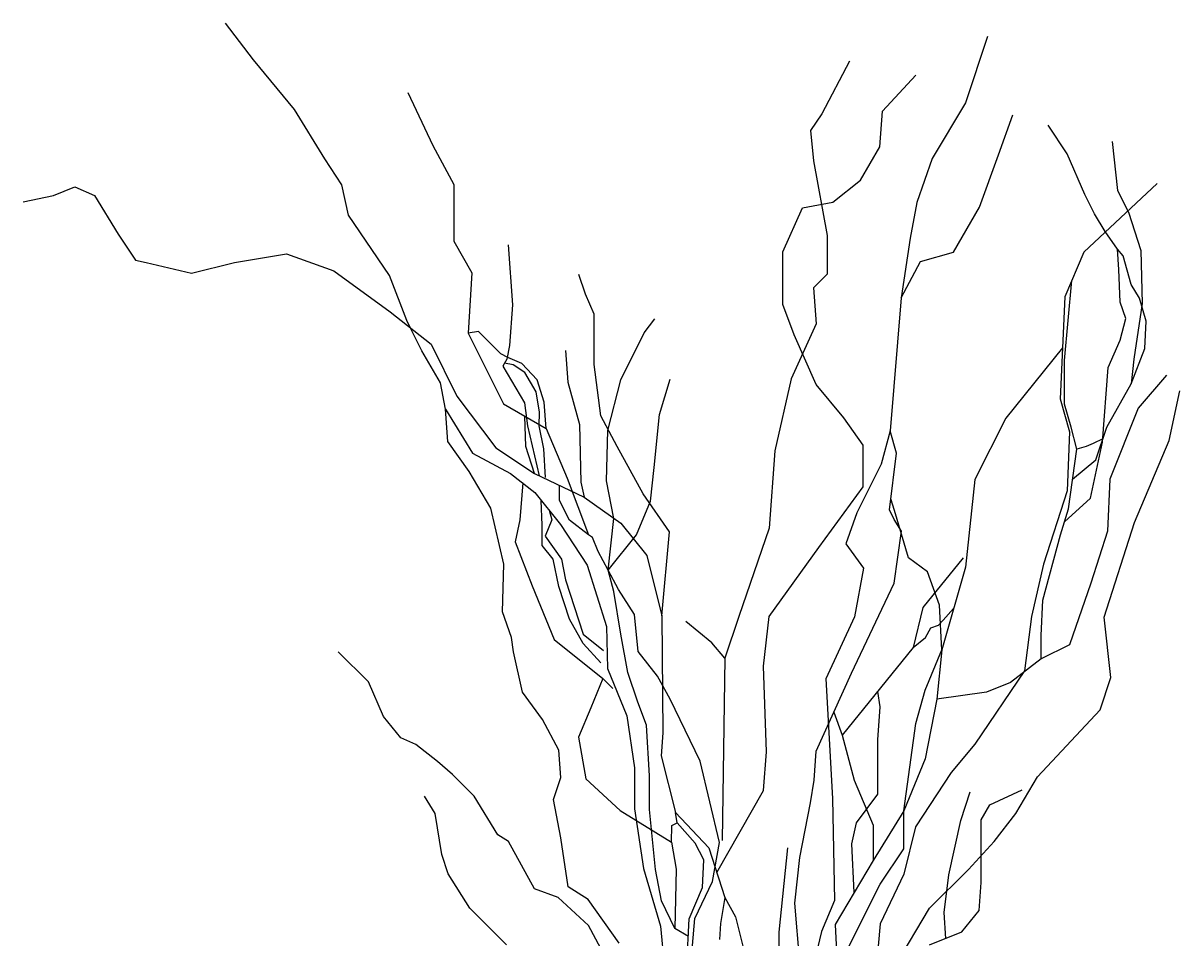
# Model space of a CAD drawing. Header units: millimetres. Extents: x 6388 to 59789, y -18725 to 8137.
# Drawn here: x 30837.4 to 31308.8, y -1028.7 to -655.5 of the extents above; entities that cross this region are included whole.
import ezdxf

# ---------------------------------------------------------------- set-up
doc = ezdxf.new("R2010")
doc.units = ezdxf.units.MM

# ---------------------------------------------------------------- blocks, each defined once
blk = doc.blocks.new('A$C06235A1A')
for p, q in [((2147.22, 1106.55), (2135.78, 1121.48)), ((2446.4, 1116.07), (2437.37, 1088.95)), ((2163.93, 1086.34), (2147.22, 1106.55)), ((2390.05, 1105.94), (2378.77, 1084.55)), ((2403.57, 1085.67), (2417.1, 1100.31)), ((2210.16, 1093.21), (2220.26, 1071.58)), ((2437.37, 1088.95), (2423.82, 1066.38)), ((2176.24, 1066.13), (2163.93, 1086.34)), ((2378.77, 1084.55), (2374.27, 1077.79)), ((2402.44, 1071.03), (2403.57, 1085.67)), ((2450.82, 1067.75), (2456.61, 1084.14)), ((2478.82, 1068.23), (2471.05, 1079.87)), ((2374.27, 1077.79), (2375.39, 1065.41)), ((2220.26, 1071.58), (2228.92, 1055.72)), ((2394.55, 1057.52), (2402.44, 1071.03)), ((2497.14, 1073.22), (2499.36, 1053.25)), ((2183.28, 1055.59), (2176.24, 1066.13)), ((2375.39, 1065.41), (2381.03, 1035)), ((2423.82, 1066.38), (2417.49, 1048.32)), ((2443.1, 1046.53), (2450.82, 1067.75)), ((2486.03, 1051.59), (2478.82, 1068.23)), ((2383.28, 1048.52), (2394.55, 1057.52)), ((2515.49, 1056.18), (2485.57, 1028.21)), ((2053.33, 1048.6), (2065.64, 1051.24)), ((2065.64, 1051.24), (2074.44, 1054.75)), ((2074.44, 1054.75), (2082.36, 1051.24)), ((2082.36, 1051.24), (2092.03, 1035.42)), ((2185.92, 1043.29), (2183.28, 1055.59)), ((2228.92, 1055.72), (2228.92, 1032.65)), ((2489.92, 1043.83), (2486.03, 1051.59)), ((2499.36, 1053.25), (2503.8, 1044.38)), ((2370.89, 1046.26), (2383.28, 1048.52)), ((2417.49, 1048.32), (2414.78, 1033.88)), ((2432.48, 1028.21), (2443.1, 1046.53)), ((2202.63, 1018.68), (2185.92, 1043.29)), ((2363, 1028.25), (2370.89, 1046.26)), ((2494.36, 1036.62), (2489.92, 1043.83)), ((2503.8, 1044.38), (2508.79, 1028.85)), ((2092.03, 1035.42), (2099.07, 1024.88)), ((2228.92, 1032.65), (2236.14, 1019.67)), ((2381.03, 1035), (2381.03, 1019.24)), ((2414.78, 1033.88), (2411.16, 1009.5)), ((2499.36, 1029.41), (2494.36, 1036.62)), ((2251.05, 1031.08), (2252.71, 1006.68)), ((2363, 1006.86), (2363, 1028.25)), ((2418.97, 1024.36), (2432.48, 1028.21)), ((2485.57, 1028.21), (2477.85, 1009.89)), ((2501.58, 1026.63), (2499.36, 1029.41)), ((2499.91, 1021.09), (2499.36, 1029.41)), ((2508.79, 1028.85), (2509.35, 1007.23)), ((2099.07, 1024.88), (2103.46, 1024)), ((2103.46, 1024), (2121.93, 1019.61)), ((2121.93, 1019.61), (2139.52, 1024)), ((2139.52, 1024), (2160.63, 1027.51)), ((2160.63, 1027.51), (2179.98, 1020.48)), ((2411.16, 1009.5), (2418.97, 1024.36)), ((2504.91, 1014.99), (2501.58, 1026.63)), ((2179.98, 1020.48), (2202.85, 1003.79)), ((2209.66, 1000.23), (2202.63, 1018.68)), ((2236.14, 1019.67), (2234.69, 995.16)), ((2282.49, 1010.96), (2279.8, 1019.01)), ((2381.03, 1019.24), (2375.39, 1013.61)), ((2500.47, 1007.78), (2499.91, 1021.09)), ((2375.39, 1013.61), (2376.52, 998.98)), ((2477.71, 983.93), (2480.68, 1016.62)), ((2508.24, 1009.44), (2504.91, 1014.99)), ((2286.07, 1002.91), (2282.49, 1010.96)), ((2411.16, 1009.5), (2406.64, 955.33)), ((2477.85, 1009.89), (2475.92, 968.43)), ((2511.01, 1000.02), (2508.24, 1009.44)), ((2252.71, 1006.68), (2251.6, 990.05)), ((2367.5, 994.47), (2363, 1006.86)), ((2502.69, 1001.13), (2500.47, 1007.78)), ((2509.35, 1007.23), (2506.02, 984.49)), ((2202.85, 1003.79), (2219.56, 990.61)), ((2211.17, 997.23), (2209.66, 1000.23)), ((2286.07, 982.33), (2286.07, 1002.91)), ((2306.47, 995.29), (2310.79, 1001.04)), ((2500.47, 992.25), (2502.69, 1001.13)), ((2510.46, 988.93), (2511.01, 1000.02)), ((2215.82, 987.93), (2211.17, 997.23)), ((2238.85, 995.77), (2234.69, 995.16)), ((2234.69, 995.16), (2249.13, 966.32)), ((2247.97, 986.67), (2238.85, 995.77)), ((2296.88, 976.13), (2306.47, 995.29)), ((2376.52, 998.98), (2366.38, 976.46)), ((2219.56, 990.61), (2230.12, 969.52)), ((2251.6, 990.05), (2250.49, 984.5)), ((2376.52, 974.2), (2367.5, 994.47)), ((2495.47, 981.16), (2500.47, 992.25)), ((2223.39, 974.86), (2215.82, 987.93)), ((2250.84, 985.23), (2247.97, 986.67)), ((2274.34, 988.1), (2275.3, 975.17)), ((2476.88, 989.16), (2453.75, 960.5)), ((2504.91, 974.51), (2510.46, 988.93)), ((2250.49, 984.5), (2248.83, 981.73)), ((2248.83, 981.73), (2257.71, 966.76)), ((2253.07, 982.27), (2249.57, 982.97)), ((2256.6, 982.83), (2250.84, 985.23)), ((2257.76, 979.16), (2253.07, 982.27)), ((2262.83, 976.13), (2256.6, 982.83)), ((2288.7, 961.47), (2286.07, 982.33)), ((2477.71, 966.19), (2477.71, 983.93)), ((2493.25, 950.66), (2495.47, 981.16)), ((2506.02, 984.49), (2504.91, 974.51)), ((2262.44, 971.16), (2257.76, 979.16)), ((2265.71, 967.02), (2262.83, 976.13)), ((2291.61, 955.53), (2296.88, 976.13)), ((2312.63, 962), (2316.96, 976.42)), ((2366.38, 976.46), (2359.61, 947.18)), ((2519.35, 978.07), (2507.77, 964.57)), ((2225.5, 964.21), (2223.39, 974.86)), ((2263.8, 962.98), (2262.44, 971.16)), ((2275.3, 975.17), (2280.1, 957.92)), ((2387.79, 960.69), (2376.52, 974.2)), ((2494.92, 956.76), (2504.91, 974.51)), ((2520.34, 951.41), (2524.73, 971.62)), ((2230.12, 969.52), (2245.95, 948.44)), ((2257.71, 966.76), (2258.82, 957.33)), ((2266.45, 956.23), (2265.71, 967.02)), ((2475.92, 968.43), (2479.78, 954.93)), ((2225.5, 964.21), (2236.4, 946.28)), ((2226.38, 951.03), (2225.5, 964.21)), ((2249.13, 966.32), (2266.45, 956.23)), ((2263.61, 957.33), (2263.8, 962.98)), ((2310.47, 940.37), (2312.63, 962)), ((2480.48, 956.76), (2477.71, 966.19)), ((2507.77, 964.57), (2496.19, 935.64)), ((2258.26, 949.01), (2257.79, 961.28)), ((2258.82, 957.33), (2263.64, 937.01)), ((2265.56, 947.97), (2263.61, 957.33)), ((2280.1, 957.92), (2280.58, 934.45)), ((2295.45, 948.93), (2288.7, 961.47)), ((2395.68, 949.43), (2387.79, 960.69)), ((2453.75, 960.5), (2441.2, 935.43)), ((2266.45, 956.23), (2275.11, 936.05)), ((2291.13, 934.92), (2291.61, 955.53)), ((2406.64, 955.33), (2403.03, 941.79)), ((2409.31, 946.25), (2406.64, 955.33)), ((2479.78, 954.93), (2478.81, 930.82)), ((2482.7, 947.89), (2480.48, 956.76)), ((2490.48, 943.45), (2494.92, 956.76)), ((2235.17, 938.73), (2226.38, 951.03)), ((2245.95, 948.44), (2261.78, 937.89)), ((2261.75, 937.91), (2258.26, 949.01)), ((2266.15, 936.28), (2265.56, 947.97)), ((2306.07, 929.65), (2295.45, 948.93)), ((2395.68, 932.55), (2395.68, 949.43)), ((2479.37, 923.49), (2482.7, 947.89)), ((2486.59, 949), (2482.7, 947.89)), ((2489.36, 950.11), (2486.59, 949)), ((2488.25, 927.93), (2493.25, 950.66)), ((2493.35, 952.08), (2489.36, 950.11)), ((2506.26, 918.03), (2520.34, 951.41)), ((2236.4, 946.28), (2252, 937.97)), ((2359.61, 947.18), (2357.36, 915.66)), ((2406.42, 923.11), (2409.31, 946.25)), ((2481.04, 935.69), (2490.48, 943.45)), ((2243.97, 923.79), (2235.17, 938.73)), ((2309.02, 926.67), (2310.47, 940.37)), ((2403.03, 941.79), (2393.09, 921.92)), ((2252, 937.97), (2261.89, 930.17)), ((2256.95, 934.07), (2255.78, 919)), ((2261.78, 937.89), (2282.01, 928.23)), ((2275.11, 936.05), (2283.77, 912.98)), ((2280.58, 934.45), (2282.01, 928.23)), ((2294.01, 919.59), (2291.13, 934.92)), ((2441.2, 935.43), (2437.34, 899.76)), ((2496.19, 935.64), (2495.22, 914.43)), ((2261.89, 930.17), (2272.29, 917.18)), ((2271.97, 926.98), (2271.89, 933.06)), ((2316.69, 914.22), (2306.07, 929.65)), ((2377.65, 907.78), (2395.68, 932.55)), ((2478.81, 930.82), (2469.16, 900.93)), ((2264.92, 916.85), (2264.49, 926.93)), ((2276.03, 918.86), (2271.97, 926.98)), ((2282.01, 928.23), (2296.96, 917.68)), ((2303.25, 912.98), (2309.02, 926.67)), ((2408.39, 922.9), (2406.98, 927.58)), ((2477.71, 918.22), (2488.25, 927.93)), ((2249.24, 900.95), (2243.97, 923.79)), ((2267.69, 922.93), (2268.81, 919.06)), ((2291.7, 898.56), (2294.01, 919.59)), ((2393.09, 921.92), (2388.57, 909.28)), ((2408.35, 919.25), (2406.42, 923.11)), ((2411.25, 914.43), (2408.35, 919.25)), ((2414.18, 903.61), (2408.39, 922.9)), ((2476.04, 912.95), (2479.37, 923.49)), ((2255.78, 919), (2253.79, 910.04)), ((2264.92, 908.53), (2264.92, 916.85)), ((2268.81, 919.06), (2266.03, 912.41)), ((2272.29, 917.18), (2283.21, 900.55)), ((2283.77, 912.98), (2276.03, 918.86)), ((2296.96, 917.68), (2307.51, 904.51)), ((2357.36, 915.66), (2344.96, 879.63)), ((2493.95, 879.37), (2506.26, 918.03)), ((2253.79, 910.04), (2260.76, 892.14)), ((2266.03, 912.41), (2272.7, 902.98)), ((2285.31, 911.91), (2283.77, 912.98)), ((2287.63, 906.11), (2285.31, 911.91)), ((2291.7, 898.56), (2303.25, 912.98)), ((2313.67, 879.9), (2316.69, 914.22)), ((2408.35, 893.22), (2411.25, 914.43)), ((2468.83, 886.33), (2476.04, 912.95)), ((2495.22, 914.43), (2488.46, 893.22)), ((2269.36, 902.98), (2264.92, 908.53)), ((2291.7, 898.56), (2287.63, 906.11)), ((2357.36, 879.63), (2377.65, 907.78)), ((2388.57, 909.28), (2395.8, 899.35)), ((2248.68, 881.51), (2249.24, 900.95)), ((2271.59, 891.89), (2269.36, 902.98)), ((2272.7, 902.98), (2274.36, 894.66)), ((2283.21, 900.55), (2291.02, 875.61)), ((2307.51, 904.51), (2313.67, 879.9)), ((2421.9, 897.83), (2414.18, 903.61)), ((2436.38, 903.61), (2419.97, 883.36)), ((2469.16, 900.93), (2464.33, 879.72)), ((2294.01, 889.89), (2291.7, 898.56)), ((2296.03, 890.63), (2291.7, 898.56)), ((2395.8, 899.35), (2392.18, 879.49)), ((2426.72, 884.33), (2421.9, 897.83)), ((2437.34, 899.76), (2427.69, 866.01)), ((2260.76, 892.14), (2269.72, 870.25)), ((2276.03, 878.58), (2271.59, 891.89)), ((2274.36, 894.66), (2281.58, 872.48)), ((2390.98, 856.58), (2408.35, 893.22)), ((2488.46, 893.22), (2479.78, 868.15)), ((2296.91, 872.5), (2294.01, 889.89)), ((2302.53, 880.53), (2296.03, 890.63)), ((2468.27, 871.92), (2468.83, 886.33)), ((2419.97, 883.36), (2416.11, 866.97)), ((2427.69, 866.01), (2426.72, 884.33)), ((2428.33, 878.1), (2432.52, 882.88)), ((2252.39, 871.13), (2248.68, 881.51)), ((2281.58, 868.6), (2276.03, 878.58)), ((2303.97, 865.39), (2302.53, 880.53)), ((2313.67, 879.9), (2314.08, 832.23)), ((2334.06, 868.9), (2323.44, 877.58)), ((2344.96, 879.63), (2339.33, 862.74)), ((2355.11, 859.36), (2357.36, 879.63)), ((2392.18, 879.49), (2380.44, 854.21)), ((2426.35, 876.13), (2428.33, 878.1)), ((2464.33, 879.72), (2461.44, 857.54)), ((2496.59, 854.76), (2493.95, 879.37)), ((2281.58, 872.48), (2289.9, 865.83)), ((2291.02, 875.61), (2291.54, 858.46)), ((2299.81, 856.86), (2296.91, 872.5)), ((2421.09, 871.09), (2423.29, 875.04)), ((2423.29, 875.04), (2426.35, 876.13)), ((2253.14, 865.19), (2252.39, 871.13)), ((2269.72, 870.25), (2289.64, 854.33)), ((2288.79, 860.84), (2281.58, 868.6)), ((2339.33, 862.74), (2334.06, 868.9)), ((2416.11, 866.97), (2421.09, 871.09)), ((2468.19, 862.36), (2468.27, 871.92)), ((2479.78, 868.15), (2468.19, 862.36)), ((2194.03, 853.01), (2181.72, 865.31)), ((2256.85, 848.87), (2253.14, 865.19)), ((2311.91, 855.3), (2303.97, 865.39)), ((2339.33, 862.74), (2338.2, 788.43)), ((2416.11, 866.97), (2387.15, 831.29)), ((2420.93, 849.61), (2427.69, 866.01)), ((2427.69, 866.01), (2425.72, 845.97)), ((2291.54, 858.46), (2299.34, 839.23)), ((2356.23, 824.46), (2355.11, 859.36)), ((2468.19, 862.36), (2455.65, 852.72)), ((2289.64, 854.33), (2284.66, 842.39)), ((2289.64, 854.33), (2293.63, 850.35)), ((2303.87, 844.69), (2299.81, 856.86)), ((2316.96, 845.93), (2311.91, 855.3)), ((2376.5, 824.75), (2390.98, 856.58)), ((2380.44, 854.21), (2383.15, 805.46)), ((2461.44, 857.54), (2441.17, 827.65)), ((2492.19, 841.58), (2496.59, 854.76)), ((2200.19, 838.95), (2194.03, 853.01)), ((2265.02, 837.74), (2256.85, 848.87)), ((2402.59, 842.86), (2401.63, 849.13)), ((2417.07, 836.11), (2420.93, 849.61)), ((2445.99, 848.86), (2425.72, 845.97)), ((2455.65, 852.72), (2445.99, 848.86)), ((2307.35, 835.42), (2303.87, 844.69)), ((2329.23, 820.7), (2316.96, 845.93)), ((2425.72, 845.97), (2420.93, 821.65)), ((2284.66, 842.39), (2279.68, 830.45)), ((2299.34, 839.23), (2302.46, 817.93)), ((2383.74, 840.67), (2387.15, 831.29)), ((2401.63, 829.36), (2402.59, 842.86)), ((2466.69, 814.35), (2492.19, 841.58)), ((2207.23, 830.16), (2200.19, 838.95)), ((2271.71, 825.12), (2265.02, 837.74)), ((2308.65, 814.68), (2307.35, 835.42)), ((2412.25, 800.44), (2417.07, 836.11)), ((2213.38, 827.53), (2207.23, 830.16)), ((2279.68, 830.45), (2282.67, 813.54)), ((2314.08, 832.23), (2313.35, 822.86)), ((2387.15, 831.29), (2391.98, 812.97)), ((2222.18, 820.5), (2213.38, 827.53)), ((2272.45, 813.99), (2271.71, 825.12)), ((2401.63, 807.19), (2401.63, 829.36)), ((2441.17, 827.65), (2431.52, 816.08)), ((2228.34, 815.23), (2222.18, 820.5)), ((2313.35, 822.86), (2319.13, 799.79)), ((2337.17, 787.53), (2329.23, 820.7)), ((2355.11, 808.69), (2356.23, 824.46)), ((2375.75, 813.01), (2376.5, 824.75)), ((2420.93, 821.65), (2412.25, 800.44)), ((2302.46, 817.93), (2302.46, 801.3)), ((2431.52, 816.08), (2417.04, 793.9)), ((2237.13, 806.44), (2228.34, 815.23)), ((2269.48, 805.09), (2272.45, 813.99)), ((2282.67, 813.54), (2296.61, 800.6)), ((2308.65, 800.98), (2308.65, 814.68)), ((2374.27, 803.65), (2375.75, 813.01)), ((2391.98, 812.97), (2399.7, 794.65)), ((2457.89, 799.41), (2466.69, 814.35)), ((2221.3, 799.41), (2216.9, 806.44)), ((2246.81, 790.62), (2237.13, 806.44)), ((2336.05, 775.39), (2355.11, 808.69)), ((2392.94, 795.62), (2401.63, 807.19)), ((2435.41, 796.58), (2439.27, 808.15)), ((2447.34, 802.92), (2460.53, 809.07)), ((2272.45, 789.51), (2269.48, 805.09)), ((2369.84, 781.49), (2374.27, 803.65)), ((2383.15, 805.46), (2384.05, 763.93)), ((2443.82, 796.77), (2447.34, 802.92)), ((2223.94, 782.72), (2221.3, 799.41)), ((2296.61, 800.6), (2317.53, 787.67)), ((2302.46, 801.3), (2306.21, 777)), ((2311.1, 776.51), (2308.65, 800.98)), ((2319.13, 799.79), (2332.84, 785.37)), ((2319.92, 795.6), (2319.13, 799.79)), ((2412.25, 800.44), (2399.7, 780.19)), ((2412.25, 785.01), (2412.25, 800.44)), ((2443.82, 771.29), (2443.82, 796.77)), ((2449.1, 787.99), (2457.89, 799.41)), ((2317.53, 787.67), (2317.74, 794.48)), ((2317.74, 794.48), (2319.92, 795.6)), ((2327.27, 787.28), (2319.92, 795.6)), ((2391.01, 786.94), (2392.94, 795.62)), ((2399.7, 794.65), (2399.7, 780.19)), ((2417.04, 793.9), (2412.21, 774.61)), ((2430.59, 774.4), (2435.41, 796.58)), ((2251.2, 787.99), (2246.81, 790.62)), ((2261.76, 768.66), (2251.2, 787.99)), ((2275.42, 769.47), (2272.45, 789.51)), ((2317.53, 787.67), (2319.52, 776.72)), ((2330.7, 780.43), (2327.27, 787.28)), ((2334.28, 771.67), (2337.17, 787.53)), ((2438.54, 776.57), (2449.1, 787.99)), ((2226.58, 774.81), (2223.94, 782.72)), ((2332.84, 785.37), (2339.33, 765.19)), ((2361.46, 750.96), (2364.91, 785.43)), ((2391.98, 767.17), (2391.01, 786.94)), ((2402.59, 770.54), (2412.25, 785.01)), ((2330.21, 769.17), (2330.7, 780.43)), ((2367.86, 762.78), (2369.84, 781.49)), ((2399.7, 780.19), (2384.25, 754.15)), ((2235.37, 760.75), (2226.58, 774.81)), ((2306.21, 777), (2313.06, 753.51)), ((2313.55, 763.79), (2311.1, 776.51)), ((2319.52, 776.72), (2318.94, 752.53)), ((2412.21, 774.61), (2402.56, 754.36)), ((2422.71, 760.75), (2438.54, 776.57)), ((2428.66, 758.97), (2430.59, 774.4)), ((2271.43, 765.14), (2261.76, 768.66)), ((2283.59, 764.28), (2275.42, 769.47)), ((2324.82, 756.45), (2330.21, 769.17)), ((2327.07, 756.53), (2334.28, 771.67)), ((2387.15, 739.69), (2402.59, 770.54)), ((2442.94, 759.87), (2443.82, 771.29)), ((2283.75, 753.72), (2271.43, 765.14)), ((2296.22, 746.47), (2283.59, 764.28)), ((2318.94, 752.53), (2313.55, 763.79)), ((2339.33, 765.19), (2337.53, 754.6)), ((2339.33, 765.19), (2343.66, 757.26)), ((2384.05, 763.93), (2378.63, 751.29)), ((2250.32, 745.81), (2235.37, 760.75)), ((2369.84, 738.65), (2367.86, 762.78)), ((2406, 732.63), (2422.71, 760.75)), ((2429.31, 748.45), (2428.66, 758.97)), ((2435.9, 751.08), (2442.94, 759.87)), ((2323.35, 729.53), (2324.82, 756.45)), ((2324.9, 732.02), (2327.07, 756.53)), ((2337.53, 754.6), (2337.09, 747.99)), ((2343.66, 757.26), (2348.72, 737.07)), ((2402.56, 754.36), (2400.63, 732.19)), ((2290.78, 740.54), (2283.75, 753.72)), ((2313.06, 753.51), (2316.98, 712.41)), ((2324.43, 749.24), (2318.94, 752.53)), ((2360.96, 717.47), (2361.46, 750.96)), ((2378.63, 751.29), (2374.27, 733.23)), ((2384.25, 754.15), (2385.22, 734.87)), ((2422.71, 745.81), (2435.9, 751.08))]:
    blk.add_line(p, q)

msp = doc.modelspace()

# ---------------------------------------------------------------- block references
msp.add_blockref('A$C06235A1A', (28784.1, -1776.95))

doc.saveas('drawing.dxf')
